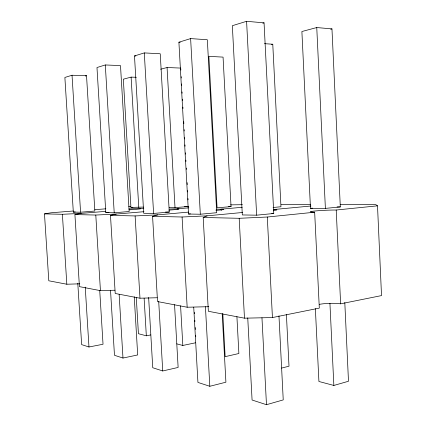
<?xml version="1.0" encoding="UTF-8"?>
<svg xmlns="http://www.w3.org/2000/svg" width="426" height="426" viewBox="0 0 426 426"><rect width="100%" height="100%" fill="white"/><g stroke="black" fill="none" stroke-linecap="round" stroke-linejoin="round"><path stroke-width="0.64" d="M319.404 304.356A15.219 2.662 -1.4 0 1 340.63 303.823L381.52 295.591L377.511 205.833L336.21 210.023A15.304 0.847 -2.6 0 0 314.766 211.019A15.304 0.847 -2.6 0 0 314.665 212.212L319.308 308.12L272.438 317.556L244.476 318.179L208.357 311.278L203.191 217.478L207.105 215.844L242.698 212.473M72.031 75.242L64.874 77.452L73.325 212.089L80.573 212.212L94.849 211.046L86.526 75.7L72.031 75.242L80.573 212.212M105.297 64.96L96.974 67.532L105.802 212.638L114.216 212.782L129.169 211.514L120.499 65.588L105.297 64.96L114.216 212.782M134.488 55.939L144.292 52.915L160.235 53.761L169.266 212.063L153.6 213.442L143.7 213.277L134.488 55.939L135.798 56.008M178.904 42.217L190.619 38.596L207.334 39.74L216.717 212.712L200.321 214.23L188.516 214.033L178.904 42.217L180.23 42.302M246.585 21.3L232.34 25.704L242.319 214.938L256.644 215.183L273.758 213.49L264.061 22.855L246.585 21.3L256.644 215.183M85.306 76.062L86.526 75.7M262.81 23.228L264.061 22.855M208.804 306.688L187.168 307.231L157.529 301.565L152.577 216.333L157.652 214.88L188.622 212.1M247.751 317.924L252.08 400.019L266.474 404.7L283.237 399.907L278.961 315.826M315.368 308.6L318.914 381.488L333.856 385.445L348.489 381.259L344.799 302.487M136.357 77.282L131.107 77.117L123.332 79.193L130.942 207.409L143.306 207.079M160.655 69.225L167.067 67.516L180.725 68.08M316.758 27.546L301.885 31.519L310.485 208.319L325.395 208.394L340.315 206.924L331.966 28.904L316.758 27.546L325.395 208.394M271.522 44.56L272.773 44.235L280.963 206.754L273.071 207.489M330.72 29.224L331.966 28.904M193.724 307.221L197.93 382.415L209.821 386.281L225.908 382.202L222.202 313.818M281.586 368.08L289.004 366.2L286.405 314.628M148.637 297.486L152.748 367.729L162.732 370.971L178.132 367.441L174.548 304.654M157.146 297.737L139.978 298.211L115.212 293.477L110.483 215.38L116.293 214.07L143.977 211.69M110.52 290.239L114.477 355.284L122.981 358.048L137.694 354.954L134.238 296.768M176.758 343.857L182.823 345.459L195.443 342.808M77.788 283.231L81.643 344.607L88.97 346.993L103.033 344.251L99.732 290.516M136.272 297.289L138.429 333.707L146.331 335.8L150.793 334.932M114.935 290.223L100.435 290.654L79.433 286.639L74.917 214.571L81.19 213.383L105.637 211.36M79.747 283.822L66.823 284.233L48.793 280.787L44.48 213.884L51.024 212.792L73.224 211.008M203.191 217.478L239.188 218.298L267.288 217.026L314.665 212.212M310.485 208.319L312.418 208.133M273.439 210.492A13.728 0.703 -2.9 0 0 273.401 209.56L310.927 206.008M188.516 214.033L190.459 213.852M242.213 207.286L221.163 209.177L221.232 210.503M231.041 206.615L217.074 207.845L208.862 56.354L223.059 57.111L231.041 206.615L228.533 206.61M169.202 207.606L175.011 207.632L188.462 206.498L184.533 206.488M177.024 208.852L188.83 207.84M105.802 212.638L109.013 212.366M139.243 208.575L143.818 208.197M128.721 206.551L130.681 206.397M73.325 212.089L75.253 211.935M130.942 207.409L132.864 207.254M230.578 204.858L242.421 204.698M44.48 213.884L62.388 214.289L81.19 213.383M74.917 214.571L95.791 215.045L116.293 214.07M110.483 215.38L135.117 215.939L157.652 214.88M152.577 216.333L182.088 217.004L207.105 215.844M281.165 204.677L310.565 204.661M340.214 204.65L375.807 204.629L377.511 205.833M337.051 206.914L340.315 206.924M165.49 212.01L169.266 212.063M271.783 213.463L273.758 213.49M264.445 43.665L272.773 44.235M85.237 287.113L88.97 346.993M62.388 214.289L66.823 284.233M119.136 294.355L122.981 358.048M95.791 215.045L100.435 290.654M131.107 77.117L138.775 207.451M144.121 298.232L146.331 335.8M135.117 215.939L139.978 298.211M144.292 52.915L153.6 213.442M158.69 301.214L162.732 370.971M180.757 68.74L180.832 70.066M181.204 76.691L181.279 78.017M181.609 83.975L181.684 85.301M182.056 91.92L182.131 93.246M182.461 99.205L182.536 100.531M182.908 107.155L182.983 108.481M183.723 121.724L183.83 123.71M184.165 129.674L184.24 130.995M184.607 137.619L184.682 138.945M185.017 144.904L185.092 146.23M185.459 152.854L185.534 154.175M185.869 160.139L185.944 161.459M186.311 168.084L186.386 169.41M187.126 182.653L187.238 184.639M187.573 190.603L187.648 191.924M188.015 198.548L188.09 199.874M194.378 312.391L194.453 313.706M194.82 320.288L194.895 321.609M195.225 327.53L195.337 329.506M195.667 335.432L195.742 336.748M182.088 217.004L187.168 307.231M167.067 67.516L175.011 207.632M180.581 305.868L182.823 345.459M222.809 313.669L225.141 356.663L238.88 353.511L236.909 316.619M190.619 38.596L200.321 214.23M205.423 306.667L209.821 386.281M239.188 218.298L244.476 318.179M273.401 209.56L273.471 210.886M267.288 217.026L272.438 317.556M261.963 317.775L266.474 404.7M336.21 210.023L340.63 303.823M329.932 303.344L333.856 385.445M216.104 209.267A12.508 0.591 -3.1 0 1 223.746 209.4A12.508 0.591 -3.1 0 1 215.945 210.369M128.886 208.98A10.719 0.431 -3.4 0 1 140.804 208.703A10.719 0.431 -3.4 0 1 129.11 209.826M105.861 208.777A10.038 0.373 -3.5 0 1 94.86 209.576M169.772 209.054A11.529 0.501 -3.3 0 1 179 209.044A11.529 0.501 -3.3 0 1 168.818 210.103"/></g></svg>
